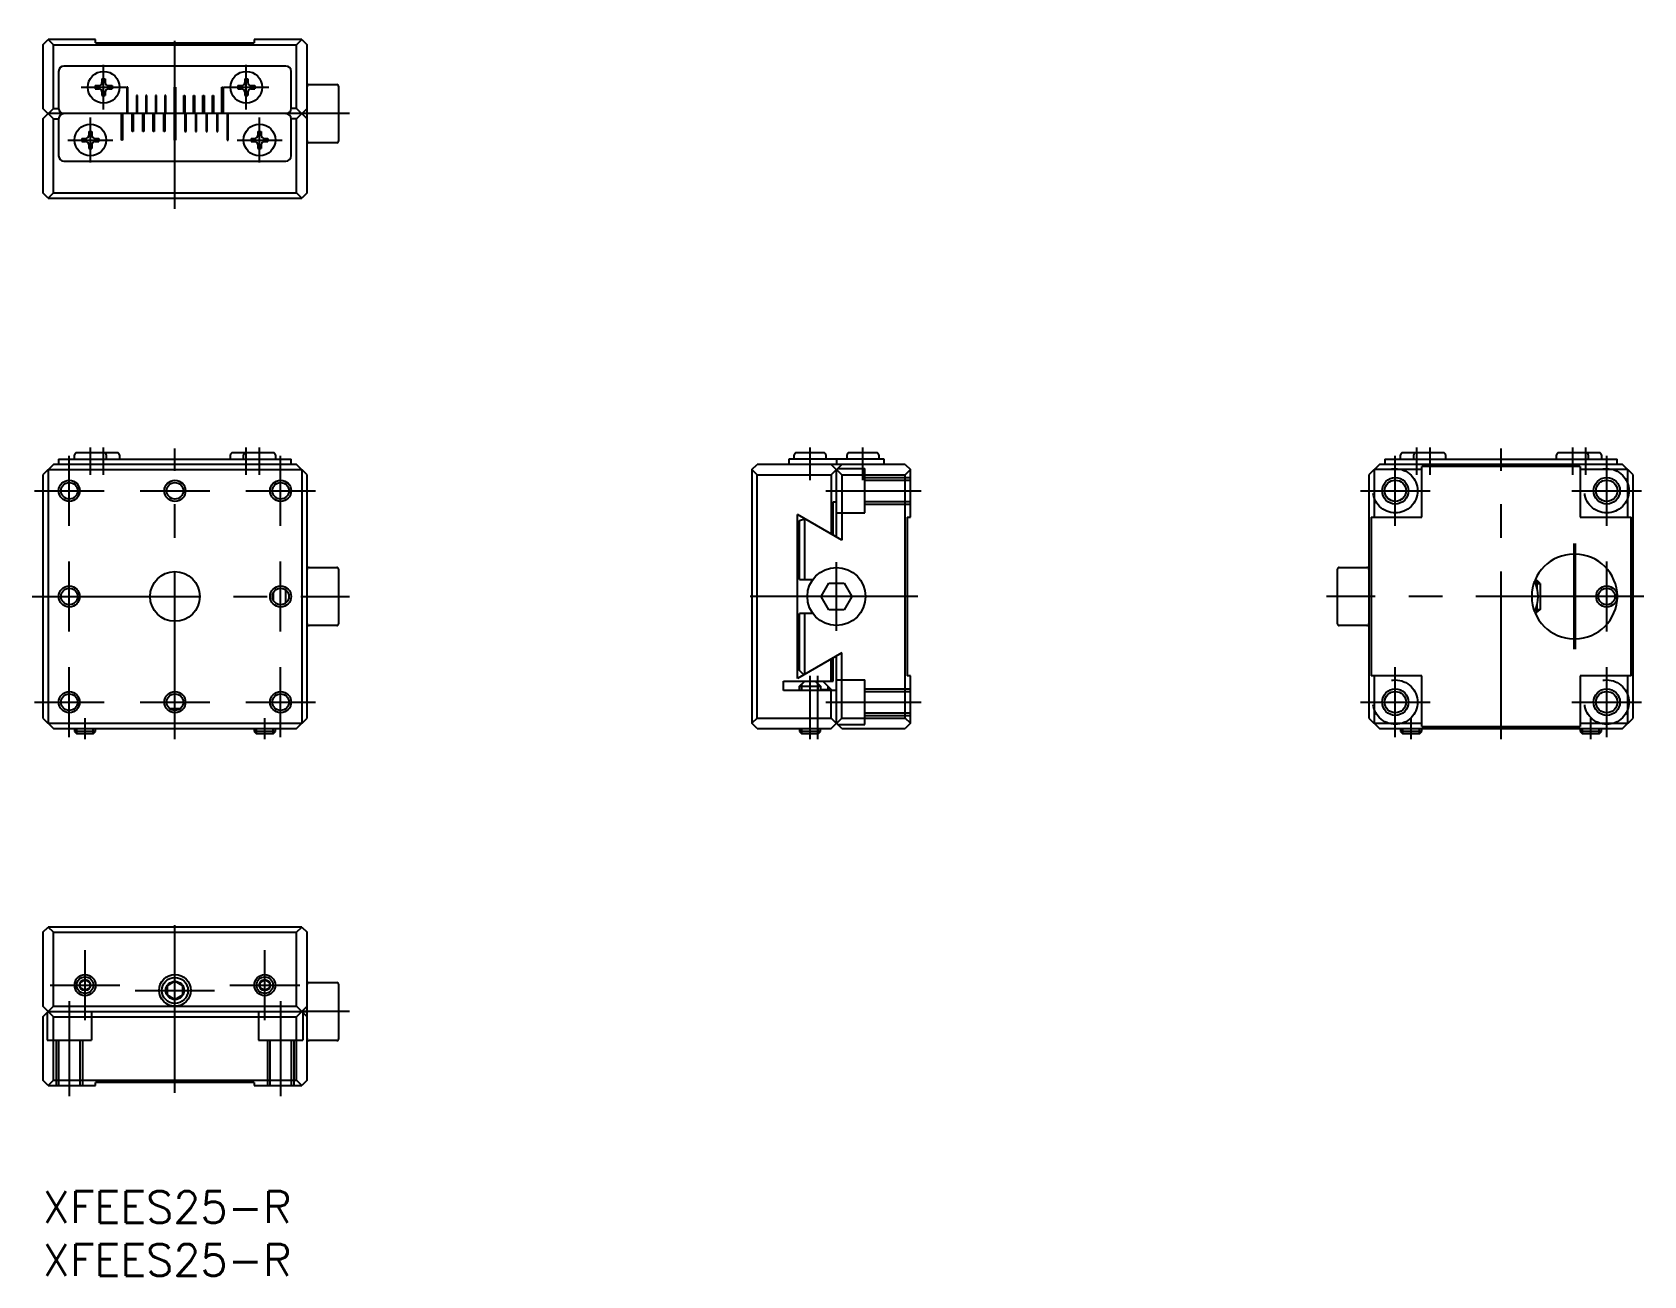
# Model space of a CAD drawing. Extents: x -1 to 151, y -8 to 110.
import ezdxf

# ---------------------------------------------------------------- set-up
doc = ezdxf.new("R2010")
doc.units = 0
doc.header["$LTSCALE"] = 0.5
doc.linetypes.add('CENTER', pattern=[50.8, 31.75, -6.35, 6.35, -6.35])
doc.linetypes.add('DASHED', pattern=[19.05, 12.7, -6.35])
for name, color, linetype in [('MSM_CENTER', 1, 'CENTER'), ('MSM_CONTINUOUS', 7, 'CONTINUOUS'), ('MSM_DASHED', 4, 'DASHED'), ('MSM_NARROW', 5, 'CONTINUOUS'), ('MSM_PART_NUMBER', 7, 'CONTINUOUS')]:
    doc.layers.add(name, color=color, linetype=linetype)
doc.styles.get("Standard").update_dxf_attribs({"font": 'txt.shx', "height": 3, "bigfont": 'bigfont.shx'})

# ---------------------------------------------------------------- blocks, each defined once
blk = doc.blocks.new('*U50')
at = {"layer": 'MSM_PART_NUMBER'}
blk.add_text('XFEES25-R', height=3, dxfattribs=at).set_placement((0, -3))
blk = doc.blocks.new('*U51')
at = {"layer": 'MSM_PART_NUMBER'}
blk.add_text('XFEES25-R', height=3, dxfattribs=at).set_placement((0, -8))

msp = doc.modelspace()

# ---------------------------------------------------------------- linework, layer by layer
at = {"layer": 'MSM_CENTER'}
for p, q in [((12.5, 92.97), (12.5, 109.67)), ((5.75, 102.35), (5.75, 106.6)), ((19.25, 102.35), (19.25, 106.6)), ((3.63, 104.47), (7.88, 104.47)), ((17.13, 104.47), (21.38, 104.47)), ((4.5, 97.35), (4.5, 101.6)), ((20.5, 97.35), (20.5, 101.6)), ((29, 101.97), (24.5, 101.97)), ((2.38, 99.47), (6.63, 99.47)), ((18.38, 99.47), (22.63, 99.47)), ((4.5, 67.78), (4.5, 70.38)), ((5.75, 67.78), (5.75, 70.38)), ((12.5, 42.78), (12.5, 70.28)), ((19.25, 67.78), (19.25, 70.38)), ((20.5, 67.78), (20.5, 70.38)), ((72.58, 67.28), (72.58, 70.38)), ((77.58, 67.28), (77.58, 70.38)), ((129.95, 70.38), (129.95, 67.78)), ((131.2, 70.38), (131.2, 67.78)), ((137.95, 42.78), (137.95, 70.28)), ((144.7, 70.38), (144.7, 67.78)), ((145.95, 70.38), (145.95, 67.78)), ((2.5, 62.98), (2.5, 69.58)), ((22.5, 62.98), (22.5, 69.58)), ((127.95, 62.98), (127.95, 69.58)), ((147.95, 62.98), (147.95, 69.58)), ((-0.8, 66.28), (5.8, 66.28)), ((9.2, 66.28), (15.8, 66.28)), ((19.2, 66.28), (25.8, 66.28)), ((74.08, 66.28), (83.08, 66.28)), ((124.65, 66.28), (131.25, 66.28)), ((144.65, 66.28), (151.25, 66.28)), ((144.85, 61.28), (144.85, 51.28)), ((144.95, 61.28), (144.95, 51.28)), ((2.5, 52.98), (2.5, 59.58)), ((22.5, 52.98), (22.5, 59.58)), ((75.08, 53.03), (75.08, 59.53)), ((147.95, 52.98), (147.95, 59.58)), ((-1, 56.28), (29, 56.28)), ((82.78, 56.28), (66.08, 56.28)), ((151.45, 56.28), (121.45, 56.28)), ((2.5, 42.98), (2.5, 49.58)), ((22.5, 42.98), (22.5, 49.58)), ((127.95, 42.98), (127.95, 49.58)), ((147.95, 42.98), (147.95, 49.58)), ((72.58, 42.78), (72.58, 48.78)), ((73.33, 42.78), (73.33, 48.78)), ((-0.8, 46.28), (5.8, 46.28)), ((9.2, 46.28), (15.8, 46.28)), ((19.2, 46.28), (25.8, 46.28)), ((74.08, 46.28), (83.08, 46.28)), ((124.65, 46.28), (131.25, 46.28)), ((144.65, 46.28), (151.25, 46.28)), ((4, 42.78), (4, 44.78)), ((21, 42.78), (21, 44.78)), ((129.45, 42.78), (129.45, 44.78)), ((146.45, 42.78), (146.45, 44.78)), ((12.5, 9.3), (12.5, 26)), ((4, 16.2), (4, 22.8)), ((21, 16.2), (21, 22.8)), ((0.7, 19.5), (7.3, 19.5)), ((8.75, 19), (16.25, 19)), ((17.7, 19.5), (24.3, 19.5)), ((2.5, 18), (2.5, 9)), ((22.5, 18), (22.5, 9)), ((29, 17), (24.5, 17))]:
    msp.add_line(p, q, dxfattribs=at)
at = {"layer": 'MSM_CONTINUOUS'}
for p, q in [((0, 108.47), (0.5, 108.97)), ((0, 108.47), (0, 102.47)), ((5, 108.97), (0.5, 108.97)), ((1, 108.47), (0.5, 108.97)), ((1, 102.47), (1, 108.47)), ((1, 108.47), (24, 108.47)), ((5, 108.67), (5, 108.97)), ((5, 108.67), (20, 108.67)), ((24.5, 108.97), (20, 108.97)), ((20, 108.97), (20, 108.67)), ((24.5, 108.97), (24, 108.47)), ((24, 102.47), (24, 108.47)), ((24.5, 108.97), (25, 108.47)), ((25, 94.47), (25, 108.47)), ((1.5, 105.97), (1.5, 102.47)), ((23, 106.47), (2, 106.47)), ((5.6, 105.27), (5.6, 104.92)), ((5.6, 105.27), (5.9, 105.27)), ((5.9, 105.27), (5.9, 104.92)), ((19.1, 105.27), (19.1, 104.92)), ((19.1, 105.27), (19.4, 105.27)), ((19.4, 105.27), (19.4, 104.92)), ((23.5, 102.47), (23.5, 105.97)), ((4.95, 104.62), (4.95, 104.32)), ((4.95, 104.62), (5.3, 104.62)), ((4.95, 104.32), (5.3, 104.32)), ((5.6, 104.02), (5.6, 103.67)), ((5.6, 103.67), (5.9, 103.67)), ((5.9, 104.02), (5.9, 103.67)), ((6.2, 104.62), (6.55, 104.62)), ((6.2, 104.32), (6.55, 104.32)), ((6.55, 104.62), (6.55, 104.32)), ((7.95, 104.47), (7.95, 101.97)), ((8.05, 104.47), (7.95, 104.47)), ((8.05, 101.97), (8.05, 104.47)), ((8.85, 103.67), (8.85, 101.97)), ((8.95, 103.67), (8.85, 103.67)), ((8.95, 101.97), (8.95, 103.67)), ((9.75, 103.67), (9.75, 101.97)), ((9.85, 103.67), (9.75, 103.67)), ((9.85, 101.97), (9.85, 103.67)), ((10.65, 103.67), (10.65, 101.97)), ((10.75, 103.67), (10.65, 103.67)), ((10.75, 101.97), (10.75, 103.67)), ((11.55, 103.67), (11.55, 100.27)), ((11.65, 103.67), (11.55, 103.67)), ((11.65, 101.97), (11.65, 103.67)), ((12.45, 104.47), (12.55, 104.47)), ((12.45, 99.47), (12.45, 104.47)), ((12.55, 104.47), (12.55, 99.47)), ((13.35, 101.97), (13.35, 103.67)), ((13.35, 103.67), (13.45, 103.67)), ((13.45, 103.67), (13.45, 100.27)), ((14.25, 101.97), (14.25, 103.67)), ((14.25, 103.67), (14.35, 103.67)), ((14.35, 103.67), (14.35, 101.97)), ((15.15, 101.97), (15.15, 103.67)), ((15.15, 103.67), (15.25, 103.67)), ((15.25, 103.67), (15.25, 101.97)), ((16.05, 101.97), (16.05, 103.67)), ((16.05, 103.67), (16.15, 103.67)), ((16.15, 103.67), (16.15, 101.97)), ((16.95, 101.97), (16.95, 104.47)), ((16.95, 104.47), (17.05, 104.47)), ((17.05, 104.47), (17.05, 101.97)), ((18.45, 104.62), (18.45, 104.32)), ((18.45, 104.62), (18.8, 104.62)), ((18.45, 104.32), (18.8, 104.32)), ((19.1, 104.02), (19.1, 103.67)), ((19.1, 103.67), (19.4, 103.67)), ((19.4, 104.02), (19.4, 103.67)), ((19.7, 104.62), (20.05, 104.62)), ((19.7, 104.32), (20.05, 104.32)), ((20.05, 104.62), (20.05, 104.32)), ((25.2, 104.72), (27.8, 104.72)), ((28, 99.42), (28, 104.52)), ((1, 101.47), (0, 102.47)), ((0, 101.47), (1, 102.47)), ((1, 102.47), (1.5, 102.47)), ((24, 102.47), (23.5, 102.47)), ((24, 101.47), (25, 102.47)), ((25, 101.47), (24, 102.47)), ((0, 101.47), (0, 94.47)), ((24.5, 101.97), (0.5, 101.97)), ((1, 94.47), (1, 101.47)), ((1, 101.47), (1.5, 101.47)), ((1.5, 101.47), (1.5, 97.97)), ((7.45, 99.47), (7.45, 101.97)), ((7.55, 101.97), (7.55, 99.47)), ((8.45, 100.27), (8.45, 101.97)), ((8.55, 101.97), (8.55, 100.27)), ((9.45, 100.27), (9.45, 101.97)), ((9.55, 101.97), (9.55, 100.27)), ((10.45, 100.27), (10.45, 101.97)), ((10.55, 101.97), (10.55, 100.27)), ((11.45, 100.27), (11.45, 101.97)), ((13.55, 100.27), (13.55, 101.97)), ((14.45, 101.97), (14.45, 100.27)), ((14.55, 100.27), (14.55, 101.97)), ((15.45, 101.97), (15.45, 100.27)), ((15.55, 100.27), (15.55, 101.97)), ((16.45, 101.97), (16.45, 100.27)), ((16.55, 100.27), (16.55, 101.97)), ((17.45, 101.97), (17.45, 99.47)), ((17.55, 99.47), (17.55, 101.97)), ((23.5, 97.97), (23.5, 101.47)), ((24, 101.47), (23.5, 101.47)), ((24, 94.47), (24, 101.47)), ((3.7, 99.62), (3.7, 99.32)), ((3.7, 99.62), (4.05, 99.62)), ((3.7, 99.32), (4.05, 99.32)), ((4.35, 100.27), (4.35, 99.92)), ((4.35, 100.27), (4.65, 100.27)), ((4.65, 100.27), (4.65, 99.92)), ((4.95, 99.62), (5.3, 99.62)), ((4.95, 99.32), (5.3, 99.32)), ((5.3, 99.62), (5.3, 99.32)), ((7.55, 99.47), (7.45, 99.47)), ((8.55, 100.27), (8.45, 100.27)), ((9.55, 100.27), (9.45, 100.27)), ((10.55, 100.27), (10.45, 100.27)), ((11.55, 100.27), (11.45, 100.27)), ((12.55, 99.47), (12.45, 99.47)), ((13.45, 100.27), (13.55, 100.27)), ((14.45, 100.27), (14.55, 100.27)), ((15.45, 100.27), (15.55, 100.27)), ((16.45, 100.27), (16.55, 100.27)), ((17.45, 99.47), (17.55, 99.47)), ((19.7, 99.62), (19.7, 99.32)), ((19.7, 99.62), (20.05, 99.62)), ((19.7, 99.32), (20.05, 99.32)), ((20.35, 100.27), (20.35, 99.92)), ((20.35, 100.27), (20.65, 100.27)), ((20.65, 100.27), (20.65, 99.92)), ((20.95, 99.62), (21.3, 99.62)), ((20.95, 99.32), (21.3, 99.32)), ((21.3, 99.62), (21.3, 99.32)), ((27.8, 99.22), (25.2, 99.22)), ((4.35, 99.02), (4.35, 98.67)), ((4.35, 98.67), (4.65, 98.67)), ((4.65, 99.02), (4.65, 98.67)), ((20.35, 99.02), (20.35, 98.67)), ((20.35, 98.67), (20.65, 98.67)), ((20.65, 99.02), (20.65, 98.67)), ((2, 97.47), (23, 97.47)), ((0.5, 93.97), (0, 94.47)), ((0.5, 93.97), (1, 94.47)), ((0.5, 93.97), (24.5, 93.97)), ((1, 94.47), (24, 94.47)), ((24, 94.47), (24.5, 93.97)), ((25, 94.47), (24.5, 93.97)), ((1, 68.78), (0, 67.78)), ((24, 68.78), (1, 68.78)), ((1.5, 69.28), (23.5, 69.28)), ((1.5, 69.28), (1.5, 68.78)), ((3, 69.28), (3, 69.68)), ((7.05, 69.88), (3.2, 69.88)), ((6, 69.68), (6, 69.28)), ((7.25, 69.68), (7.25, 69.28)), ((17.75, 69.28), (17.75, 69.68)), ((21.8, 69.88), (17.95, 69.88)), ((19, 69.28), (19, 69.68)), ((22, 69.68), (22, 69.28)), ((23.5, 68.78), (23.5, 69.28)), ((25, 67.78), (24, 68.78)), ((67.08, 68.28), (67.58, 68.78)), ((81.58, 68.78), (67.58, 68.78)), ((79.58, 69.28), (70.58, 69.28)), ((70.58, 69.28), (70.58, 68.78)), ((71.08, 69.28), (71.08, 69.68)), ((73.88, 69.88), (71.28, 69.88)), ((74.08, 69.68), (74.08, 69.28)), ((75.58, 68.78), (74.58, 67.78)), ((75.58, 67.78), (74.58, 68.78)), ((75.08, 69.28), (75.08, 68.78)), ((76.08, 69.28), (76.08, 69.68)), ((78.88, 69.88), (76.28, 69.88)), ((79.08, 69.68), (79.08, 69.28)), ((79.58, 68.78), (79.58, 69.28)), ((81.58, 68.78), (82.08, 68.28)), ((126.45, 68.78), (125.45, 67.78)), ((149.45, 68.78), (126.45, 68.78)), ((126.95, 69.28), (148.95, 69.28)), ((126.95, 69.28), (126.95, 68.78)), ((128.45, 69.28), (128.45, 69.68)), ((132.5, 69.88), (128.65, 69.88)), ((129.7, 69.28), (129.7, 69.68)), ((132.7, 69.68), (132.7, 69.28)), ((143.2, 69.28), (143.2, 69.68)), ((147.25, 69.88), (143.4, 69.88)), ((146.2, 69.68), (146.2, 69.28)), ((147.45, 69.68), (147.45, 69.28)), ((148.95, 68.78), (148.95, 69.28)), ((150.45, 67.78), (149.45, 68.78)), ((0, 67.78), (0, 44.78)), ((0.5, 68.28), (0.5, 44.28)), ((0.5, 68.28), (24.5, 68.28)), ((24.5, 68.28), (24.5, 44.28)), ((25, 44.78), (25, 67.78)), ((67.08, 68.28), (67.08, 44.28)), ((67.58, 67.78), (67.08, 68.28)), ((67.58, 44.78), (67.58, 67.78)), ((67.58, 67.78), (74.58, 67.78)), ((74.58, 67.78), (74.58, 62.19)), ((75.08, 61.9), (75.08, 68.28)), ((75.58, 67.78), (81.58, 67.78)), ((75.58, 67.78), (75.58, 61.61)), ((82.08, 68.28), (81.58, 67.78)), ((81.58, 44.78), (81.58, 67.78)), ((82.08, 63.78), (82.08, 68.28)), ((125.45, 67.78), (125.45, 44.78)), ((130.45, 68.28), (125.95, 68.28)), ((125.95, 68.28), (125.95, 63.78)), ((145.45, 68.58), (130.45, 68.58)), ((130.45, 63.78), (130.45, 68.58)), ((145.45, 68.58), (145.45, 63.78)), ((149.95, 68.28), (145.45, 68.28)), ((149.95, 63.78), (149.95, 68.28)), ((150.45, 44.78), (150.45, 67.78)), ((75.58, 61.61), (71.38, 64.04)), ((71.38, 48.52), (71.38, 64.04)), ((74.78, 62.07), (74.78, 65.22)), ((74.78, 65.22), (75.08, 65.22)), ((71.58, 63.48), (72.1, 63.62)), ((71.58, 57.88), (71.58, 63.48)), ((72.08, 57.88), (72.08, 63.61)), ((81.78, 63.78), (81.78, 48.78)), ((81.78, 63.78), (82.08, 63.78)), ((125.65, 63.78), (130.45, 63.78)), ((125.65, 63.78), (125.65, 48.78)), ((145.45, 63.78), (150.25, 63.78)), ((150.25, 48.78), (150.25, 63.78)), ((144.85, 60.28), (144.95, 60.28)), ((25.2, 59.03), (27.8, 59.03)), ((28, 53.73), (28, 58.83)), ((71.38, 59.28), (71.58, 59.28)), ((122.45, 58.83), (122.45, 53.73)), ((122.65, 59.03), (125.25, 59.03)), ((21.8, 56.63), (21.8, 55.93)), ((23, 55.68), (23, 56.88)), ((71.58, 57.88), (72.84, 57.88)), ((73.63, 56.28), (74.35, 57.53)), ((74.35, 57.53), (75.8, 57.53)), ((75.8, 57.53), (76.52, 56.28)), ((141.14, 57.78), (141.38, 57.78)), ((141.38, 56.98), (141.38, 57.78)), ((141.65, 57.51), (141.38, 57.78)), ((141.65, 57.51), (141.65, 55.05)), ((74.35, 55.03), (73.63, 56.28)), ((75.8, 55.03), (74.35, 55.03)), ((76.52, 56.28), (75.8, 55.03)), ((141.38, 54.78), (141.38, 55.58)), ((141.65, 55.05), (141.38, 54.78)), ((27.8, 53.53), (25.2, 53.53)), ((72.84, 54.68), (71.58, 54.68)), ((71.58, 49.28), (71.58, 54.68)), ((72.08, 48.93), (72.08, 54.68)), ((125.25, 53.53), (122.65, 53.53)), ((141.14, 54.78), (141.38, 54.78)), ((71.58, 53.28), (71.38, 53.28)), ((144.95, 52.28), (144.85, 52.28)), ((75.58, 50.95), (71.38, 48.52)), ((74.58, 48.28), (74.58, 50.37)), ((74.78, 48.28), (74.78, 50.49)), ((75.08, 44.28), (75.08, 50.66)), ((75.58, 44.78), (75.58, 50.95)), ((71.98, 48.87), (71.58, 49.28)), ((70.08, 47.38), (70.08, 48.28)), ((70.08, 48.28), (74.78, 48.28)), ((75.08, 47.38), (70.08, 47.38)), ((71.58, 47.78), (72.08, 48.28)), ((71.58, 47.38), (71.58, 47.78)), ((71.58, 47.78), (73.58, 47.78)), ((73.08, 48.28), (73.58, 47.78)), ((73.58, 47.78), (73.58, 47.38)), ((73.58, 47.48), (74.58, 47.48)), ((73.78, 48.28), (74.58, 47.48)), ((74.58, 44.78), (74.58, 47.48)), ((82.08, 48.78), (81.78, 48.78)), ((82.08, 44.28), (82.08, 48.78)), ((130.45, 48.78), (125.65, 48.78)), ((125.95, 48.78), (125.95, 44.28)), ((130.45, 43.98), (130.45, 48.78)), ((145.45, 48.78), (145.45, 43.98)), ((150.25, 48.78), (145.45, 48.78)), ((149.95, 44.28), (149.95, 48.78)), ((0, 44.78), (1, 43.78)), ((0.5, 44.28), (24.5, 44.28)), ((12.01, 45.67), (12.99, 45.67)), ((24, 43.78), (25, 44.78)), ((67.58, 44.78), (67.08, 44.28)), ((67.58, 43.78), (67.08, 44.28)), ((67.58, 44.78), (74.58, 44.78)), ((74.58, 43.78), (75.58, 44.78)), ((75.58, 43.78), (74.58, 44.78)), ((75.58, 44.78), (81.58, 44.78)), ((82.08, 44.28), (81.58, 44.78)), ((82.08, 44.28), (81.58, 43.78)), ((125.45, 44.78), (126.45, 43.78)), ((125.95, 44.28), (130.45, 44.28)), ((145.45, 44.28), (149.95, 44.28)), ((149.45, 43.78), (150.45, 44.78)), ((1, 43.78), (24, 43.78)), ((3, 43.78), (3, 43.5)), ((3, 43.5), (3.22, 43.28)), ((5, 43.5), (3, 43.5)), ((4.78, 43.28), (3.22, 43.28)), ((4.78, 43.28), (5, 43.5)), ((5, 43.5), (5, 43.78)), ((20, 43.78), (20, 43.5)), ((20, 43.5), (20.22, 43.28)), ((22, 43.5), (20, 43.5)), ((21.78, 43.28), (20.22, 43.28)), ((21.78, 43.28), (22, 43.5)), ((22, 43.5), (22, 43.78)), ((67.58, 43.78), (74.58, 43.78)), ((71.58, 43.78), (71.58, 43.5)), ((71.58, 43.5), (71.79, 43.28)), ((73.58, 43.5), (71.58, 43.5)), ((73.36, 43.28), (71.79, 43.28)), ((73.36, 43.28), (73.58, 43.5)), ((73.58, 43.5), (73.58, 43.78)), ((75.58, 43.78), (81.58, 43.78)), ((126.45, 43.78), (149.45, 43.78)), ((128.45, 43.78), (128.45, 43.5)), ((128.45, 43.5), (128.67, 43.28)), ((130.45, 43.5), (128.45, 43.5)), ((130.24, 43.28), (128.67, 43.28)), ((130.24, 43.28), (130.45, 43.5)), ((130.45, 43.98), (145.45, 43.98)), ((130.45, 43.5), (130.45, 43.78)), ((145.45, 43.78), (145.45, 43.5)), ((145.45, 43.5), (145.67, 43.28)), ((147.45, 43.5), (145.45, 43.5)), ((147.24, 43.28), (145.67, 43.28)), ((147.24, 43.28), (147.45, 43.5)), ((147.45, 43.5), (147.45, 43.78)), ((0, 24.5), (0.5, 25)), ((0, 24.5), (0, 17.5)), ((24.5, 25), (0.5, 25)), ((1, 24.5), (0.5, 25)), ((1, 17.5), (1, 24.5)), ((1, 24.5), (24, 24.5)), ((24, 24.5), (24.5, 25)), ((24, 17.5), (24, 24.5)), ((24.5, 25), (25, 24.5)), ((25, 10.5), (25, 24.5)), ((3.55, 19.76), (4, 20.02)), ((4, 20.02), (4.45, 19.76)), ((12.5, 19.87), (11.75, 19.43)), ((13.25, 19.43), (12.5, 19.87)), ((20.55, 19.76), (21, 20.02)), ((21, 20.02), (21.45, 19.76)), ((3.55, 19.24), (3.55, 19.76)), ((4, 18.98), (3.55, 19.24)), ((4.45, 19.24), (4, 18.98)), ((4.45, 19.76), (4.45, 19.24)), ((11.75, 19.43), (11.75, 18.57)), ((11.75, 18.57), (12.5, 18.13)), ((12.5, 18.13), (13.25, 18.57)), ((13.25, 18.57), (13.25, 19.43)), ((20.55, 19.24), (20.55, 19.76)), ((21, 18.98), (20.55, 19.24)), ((21.45, 19.24), (21, 18.98)), ((21.45, 19.76), (21.45, 19.24)), ((25.2, 19.75), (27.8, 19.75)), ((28, 19.55), (28, 19.55)), ((28, 14.45), (28, 19.55)), ((1, 16.5), (0, 17.5)), ((0, 16.5), (1, 17.5)), ((0.5, 17), (25, 17)), ((1, 17.5), (24, 17.5)), ((24, 16.5), (25, 17.5)), ((25, 16.5), (24, 17.5)), ((0, 16.5), (0, 10.5)), ((1, 10.5), (1, 16.5)), ((1, 16.5), (24, 16.5)), ((24, 10.5), (24, 16.5)), ((27.8, 14.25), (25.2, 14.25)), ((0.5, 10), (0, 10.5)), ((0.5, 10), (1, 10.5)), ((0.5, 10), (5, 10)), ((1, 10.5), (24, 10.5)), ((20, 10.3), (5, 10.3)), ((5, 10), (5, 10.3)), ((20, 10.3), (20, 10)), ((20, 10), (24.5, 10)), ((24.5, 10), (24, 10.5)), ((25, 10.5), (24.5, 10))]:
    msp.add_line(p, q, dxfattribs=at)
for centre, radius in [((5.75, 104.47), 1.5), ((19.25, 104.47), 1.5), ((4.5, 99.47), 1.5), ((20.5, 99.47), 1.5), ((127.95, 66.28), 1.01), ((147.95, 66.28), 1.01), ((2.5, 66.28), 0.783), ((12.5, 66.28), 0.783), ((22.5, 66.28), 0.783), ((12.5, 56.28), 2.35), ((75.08, 56.28), 2.75), ((2.5, 56.28), 0.783), ((22.5, 56.28), 0.783), ((147.95, 56.28), 0.783), ((127.95, 46.28), 1.01), ((147.95, 46.28), 1.01), ((2.5, 46.28), 0.783), ((12.5, 46.28), 0.783), ((22.5, 46.28), 0.783), ((4, 19.5), 1), ((4, 19.5), 0.52), ((12.5, 19), 1.23), ((12.5, 19), 0.866), ((21, 19.5), 1), ((21, 19.5), 0.52)]:
    msp.add_circle(centre, radius, dxfattribs=at)
for centre, radius, start, end in [((2, 105.97), 0.5, 90, 180), ((23, 105.97), 0.5, 0, 90), ((5.3, 104.92), 0.3, 270, 0), ((5.3, 104.02), 0.3, 0, 90), ((6.2, 104.92), 0.3, 180, 270), ((6.2, 104.02), 0.3, 90, 180), ((18.8, 104.92), 0.3, 270, 0), ((18.8, 104.02), 0.3, 0, 90), ((19.7, 104.92), 0.3, 180, 270), ((19.7, 104.02), 0.3, 90, 180), ((25.2, 104.52), 0.2, 90, 180), ((27.8, 104.52), 0.2, 0, 90), ((2, 102.47), 0.5, 180, 270), ((23, 102.47), 0.5, 270, 0), ((2, 101.47), 0.5, 90, 180), ((23, 101.47), 0.5, 0, 90), ((4.05, 99.92), 0.3, 270, 0), ((4.05, 99.02), 0.3, 0, 90), ((4.95, 99.92), 0.3, 180, 270), ((4.95, 99.02), 0.3, 90, 180), ((20.05, 99.92), 0.3, 270, 0), ((20.05, 99.02), 0.3, 0, 90), ((20.95, 99.92), 0.3, 180, 270), ((20.95, 99.02), 0.3, 90, 180), ((25.2, 99.42), 0.2, 180, 270), ((27.8, 99.42), 0.2, 270, 0), ((2, 97.97), 0.5, 180, 270), ((23, 97.97), 0.5, 270, 0), ((3.2, 69.68), 0.2, 90, 180), ((5.8, 69.68), 0.2, 0, 90), ((7.05, 69.68), 0.2, 0, 90), ((17.95, 69.68), 0.2, 90, 180), ((19.2, 69.68), 0.2, 90, 180), ((21.8, 69.68), 0.2, 0, 90), ((71.28, 69.68), 0.2, 90, 180), ((73.88, 69.68), 0.2, 0, 90), ((76.28, 69.68), 0.2, 90, 180), ((78.88, 69.68), 0.2, 0, 90), ((128.65, 69.68), 0.2, 90, 180), ((129.9, 69.68), 0.2, 90, 180), ((132.5, 69.68), 0.2, 0, 90), ((143.4, 69.68), 0.2, 90, 180), ((146, 69.68), 0.2, 0, 90), ((147.25, 69.68), 0.2, 0, 90), ((144.85, 56.28), 4, 90, 270), ((144.95, 56.28), 4, 270, 90), ((25.2, 58.83), 0.2, 90, 180), ((27.8, 58.83), 0.2, 0, 90), ((122.65, 58.83), 0.2, 90, 180), ((125.25, 58.83), 0.2, 0, 90), ((137.95, 56.28), 3.5, 335.2406, 24.7594), ((25.2, 53.73), 0.2, 180, 270), ((27.8, 53.73), 0.2, 270, 0), ((122.65, 53.73), 0.2, 180, 270), ((125.25, 53.73), 0.2, 270, 0), ((25.2, 19.55), 0.2, 90, 180), ((27.8, 19.55), 0.2, 0, 90), ((25.2, 14.45), 0.2, 180, 270), ((27.8, 14.45), 0.2, 270, 0)]:
    msp.add_arc(centre, radius, start, end, dxfattribs=at)
at = {"layer": 'MSM_DASHED'}
for p, q in [((75.18, 68.38), (77.78, 68.38)), ((77.78, 64.18), (77.78, 68.38)), ((77.78, 67.53), (82.08, 67.53)), ((77.78, 67.29), (82.08, 67.29)), ((75.08, 64.18), (77.78, 64.18)), ((77.78, 65.27), (82.08, 65.27)), ((77.78, 65.03), (82.08, 65.03)), ((75.08, 48.38), (77.78, 48.38)), ((77.78, 44.18), (77.78, 48.38)), ((77.78, 47.53), (82.08, 47.53)), ((77.78, 47.29), (82.08, 47.29)), ((77.78, 45.27), (82.08, 45.27)), ((77.78, 45.03), (82.08, 45.03)), ((75.18, 44.18), (77.78, 44.18)), ((0.4, 16.9), (0.4, 14.3)), ((4.6, 17), (4.6, 14.3)), ((20.4, 17), (20.4, 14.3)), ((24.6, 16.9), (24.6, 14.3)), ((0.4, 14.3), (4.6, 14.3)), ((1.25, 14.3), (1.25, 10)), ((1.49, 14.3), (1.49, 10)), ((3.51, 14.3), (3.51, 10)), ((3.75, 14.3), (3.75, 10)), ((20.4, 14.3), (24.6, 14.3)), ((21.25, 14.3), (21.25, 10)), ((21.49, 14.3), (21.49, 10)), ((23.51, 14.3), (23.51, 10)), ((23.75, 14.3), (23.75, 10))]:
    msp.add_line(p, q, dxfattribs=at)
for centre in [(127.95, 66.28), (147.95, 66.28), (127.95, 46.28), (147.95, 46.28)]:
    msp.add_circle(centre, 2.1, dxfattribs=at)
at = {"layer": 'MSM_NARROW'}
for p, q in [((141.23, 57.51), (141.65, 57.51)), ((141.23, 55.05), (141.65, 55.05)), ((71.79, 47.38), (71.79, 48)), ((73.36, 47.38), (73.36, 48)), ((74.3, 47.38), (74.3, 47.75)), ((3.22, 43.28), (3.22, 43.78)), ((4.78, 43.28), (4.78, 43.78)), ((20.22, 43.28), (20.22, 43.78)), ((21.78, 43.28), (21.78, 43.78)), ((71.79, 43.28), (71.79, 43.78)), ((73.36, 43.28), (73.36, 43.78)), ((128.67, 43.28), (128.67, 43.78)), ((130.24, 43.28), (130.24, 43.78)), ((145.67, 43.28), (145.67, 43.78)), ((147.24, 43.28), (147.24, 43.78))]:
    msp.add_line(p, q, dxfattribs=at)
for centre, radius in [((2.5, 66.28), 1), ((12.5, 66.28), 1), ((22.5, 66.28), 1), ((127.95, 66.28), 1.25), ((147.95, 66.28), 1.25), ((2.5, 56.28), 1), ((22.5, 56.28), 1), ((147.95, 56.28), 1), ((2.5, 46.28), 1), ((12.5, 46.28), 1), ((22.5, 46.28), 1), ((127.95, 46.28), 1.25), ((147.95, 46.28), 1.25), ((4, 19.5), 0.784), ((12.5, 19), 1.5), ((21, 19.5), 0.784)]:
    msp.add_circle(centre, radius, dxfattribs=at)

# ---------------------------------------------------------------- block references
at = {"layer": 'MSM_CONTINUOUS'}
for name in ['*U50', '*U51']:
    msp.add_blockref(name, (0, 0), dxfattribs=at)

doc.saveas('drawing.dxf')
